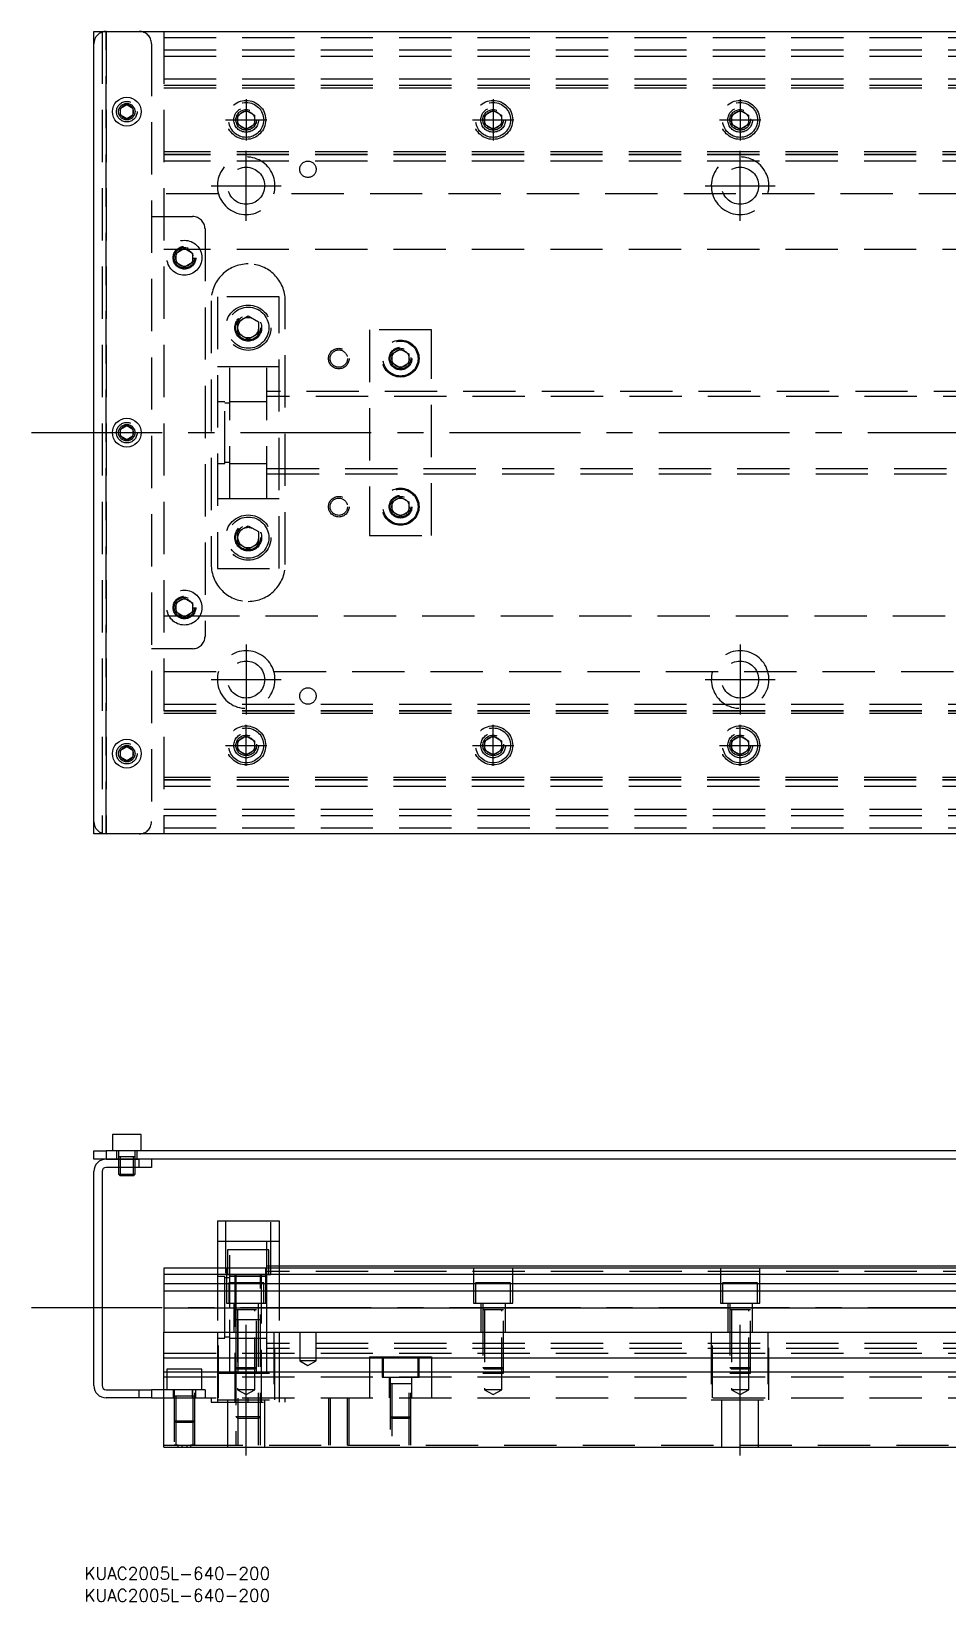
# Model space of a CAD drawing. Extents: x -36 to 861, y -312 to 84.
# Drawn here: x -36.1 to 186.5, y -311.7 to 69.8 of the extents above; entities that cross this region are included whole.
import ezdxf

# ---------------------------------------------------------------- set-up
doc = ezdxf.new("R2010")
doc.units = 0
doc.linetypes.add('CENTER', pattern=[50.8, 31.75, -6.35, 6.35, -6.35])
doc.linetypes.add('DASHED', pattern=[19.05, 12.7, -6.35])
doc.layers.get('0').update_dxf_attribs({"linetype": 'CONTINUOUS'})
doc.layers.add('CENTER', color=1, linetype='CENTER')
doc.styles.get("Standard").update_dxf_attribs({"font": 'txt.shx', "height": 3, "bigfont": 'bigfont.shx'})

# ---------------------------------------------------------------- blocks, each defined once
blk = doc.blocks.new('*U2')
at = {"color": 7, "linetype": 'CONTINUOUS'}
blk.add_text('KUAC2005L-640-200', height=3, dxfattribs=at).set_placement((-23.21, -306.4))
blk = doc.blocks.new('*U3')
at = {"color": 7, "linetype": 'CONTINUOUS'}
blk.add_text('KUAC2005L-640-200', height=3, dxfattribs=at).set_placement((-23.21, -311.74))

msp = doc.modelspace()

# ---------------------------------------------------------------- linework, layer by layer
at = {"color": 7, "linetype": 'CONTINUOUS'}
for p, q in [((-20.91, 66.81), (-20.91, 69.81)), ((-20.91, 69.81), (-17.91, 69.81)), ((-17.91, 69.81), (650.09, 69.81)), ((-20.91, -122.19), (-20.91, 66.81)), ((-14.41, 51.18), (-12.91, 52.04)), ((-14.41, 49.44), (-14.41, 51.18)), ((-12.91, 52.04), (-11.41, 51.18)), ((-11.41, 51.18), (-11.41, 49.44)), ((-12.91, 48.58), (-14.41, 49.44)), ((-11.41, 49.44), (-12.91, 48.58)), ((-14.41, -26.82), (-12.91, -25.96)), ((-12.91, -25.96), (-11.41, -26.82)), ((-14.41, -28.56), (-14.41, -26.82)), ((-12.91, -29.42), (-14.41, -28.56)), ((-11.41, -28.56), (-12.91, -29.42)), ((-11.41, -26.82), (-11.41, -28.56)), ((-14.41, -104.82), (-12.91, -103.96)), ((-14.41, -106.56), (-14.41, -104.82)), ((-12.91, -107.42), (-14.41, -106.56)), ((-12.91, -103.96), (-11.41, -104.82)), ((-11.41, -106.56), (-12.91, -107.42)), ((-11.41, -104.82), (-11.41, -106.56)), ((-20.91, -125.19), (-20.91, -122.19)), ((-17.91, -125.19), (-20.91, -125.19)), ((650.09, -125.19), (-17.91, -125.19)), ((-9.41, -198.24), (-16.41, -198.24)), ((-16.41, -198.24), (-16.41, -202.24)), ((-9.41, -202.24), (-9.41, -198.24)), ((-20.91, -204.24), (-20.91, -202.24)), ((-20.91, -202.24), (-17.91, -202.24)), ((-17.91, -204.24), (-20.91, -204.24)), ((-17.91, -202.24), (-17.91, -204.24)), ((216.09, -202.24), (-17.91, -202.24)), ((-9.91, -204.24), (-17.91, -204.24)), ((-17.91, -204.24), (-9.91, -204.24)), ((216.09, -204.24), (-9.91, -204.24)), ((-9.91, -206.24), (-9.91, -204.24)), ((-6.91, -204.24), (-6.91, -206.24)), ((-20.91, -259.24), (-20.91, -207.24)), ((-18.91, -207.24), (-18.91, -259.24)), ((-9.91, -206.24), (-17.91, -206.24)), ((-14.91, -206.24), (-14.91, -207.89)), ((-14.91, -207.89), (-10.91, -207.89)), ((-14.91, -207.89), (-14.56, -208.24)), ((-14.56, -206.24), (-14.56, -208.24)), ((-11.26, -208.24), (-14.56, -208.24)), ((-11.26, -208.24), (-11.26, -206.24)), ((-11.26, -208.24), (-10.91, -207.89)), ((-10.91, -207.89), (-10.91, -206.24)), ((-6.91, -206.24), (-9.91, -206.24)), ((9.09, -219.24), (24.09, -219.24)), ((9.09, -219.24), (9.09, -230.74)), ((24.09, -219.24), (24.09, -230.74)), ((222.59, -230.74), (-3.91, -230.74)), ((-3.91, -230.74), (-3.91, -232.28)), ((222.59, -232.28), (-3.91, -232.28)), ((-3.91, -232.28), (-3.91, -234.4)), ((222.59, -230.24), (24.09, -230.24)), ((-3.91, -234.4), (222.59, -234.4)), ((-3.91, -234.4), (-3.91, -236.31)), ((222.59, -236.31), (-3.91, -236.31)), ((-3.91, -236.31), (-3.91, -240.42)), ((-3.91, -240.42), (-3.91, -246.24)), ((222.59, -240.42), (-3.91, -240.42)), ((-3.91, -252.54), (-3.91, -246.24)), ((-3.91, -246.24), (636.09, -246.24)), ((-3.91, -252.54), (636.09, -252.54)), ((-3.91, -255.94), (-3.91, -252.54)), ((-3.91, -274.24), (-3.91, -255.94)), ((-3.91, -255.94), (636.09, -255.94)), ((-17.91, -260.24), (-9.91, -260.24)), ((-9.91, -262.24), (-17.91, -262.24)), ((-9.91, -262.24), (-9.91, -260.24)), ((-9.91, -260.24), (-6.91, -260.24)), ((-6.91, -262.24), (-9.91, -262.24)), ((-6.91, -260.24), (-6.91, -262.24)), ((-3.91, -260.24), (-6.91, -260.24)), ((-6.91, -262.24), (-3.91, -262.24)), ((-3.91, -274.24), (636.09, -274.24))]:
    msp.add_line(p, q, dxfattribs=at)
at = {"color": 3, "linetype": 'DASHED'}
for p, q in [((-18.91, 69.81), (-18.91, -125.19)), ((-17.91, 69.81), (-17.91, -125.19)), ((-17.91, -125.19), (-17.91, 69.81)), ((-17.91, -125.19), (-17.91, 69.81)), ((-17.91, 69.81), (-17.91, -125.19)), ((-3.91, 69.81), (-3.91, -125.19)), ((-6.91, 66.81), (-6.91, -122.19)), ((-3.91, 68.31), (636.09, 68.31)), ((-3.91, 65.31), (636.09, 65.31)), ((-3.91, 63.81), (636.09, 63.81)), ((-3.91, 58.31), (636.09, 58.31)), ((-3.91, 56.77), (636.09, 56.77)), ((-3.91, 56.71), (636.09, 56.71)), ((-3.91, 56.11), (636.09, 56.11)), ((-10.94, 50.64), (-10.91, 50.31)), ((14.09, 49.46), (16.09, 50.62)), ((16.09, 50.62), (18.09, 49.46)), ((74.09, 49.46), (76.09, 50.62)), ((76.09, 50.62), (78.09, 49.46)), ((134.09, 49.46), (136.09, 50.62)), ((136.09, 50.62), (138.09, 49.46)), ((13.59, 48.31), (13.62, 48.72)), ((14.09, 47.16), (14.09, 49.46)), ((16.09, 46), (14.09, 47.16)), ((18.09, 47.16), (16.09, 46)), ((18.09, 49.46), (18.09, 47.16)), ((73.59, 48.31), (73.62, 48.72)), ((74.09, 47.16), (74.09, 49.46)), ((76.09, 46), (74.09, 47.16)), ((78.09, 47.16), (76.09, 46)), ((78.09, 49.46), (78.09, 47.16)), ((134.09, 47.16), (134.09, 49.46)), ((136.09, 46), (134.09, 47.16)), ((138.09, 47.16), (136.09, 46)), ((138.09, 49.46), (138.09, 47.16)), ((138.57, 48.6), (138.59, 48.31)), ((636.09, 40.51), (-3.91, 40.51)), ((636.09, 39.91), (-3.91, 39.91)), ((636.09, 39.85), (-3.91, 39.85)), ((636.09, 38.31), (-3.91, 38.31)), ((9.38, 30.31), (-3.91, 30.31)), ((249.38, 30.31), (22.79, 30.31)), ((-6.91, 24.81), (3.09, 24.81)), ((6.09, 21.81), (6.09, -77.19)), ((0.44, 16.81), (-3.91, 16.81)), ((-0.91, 15.96), (1.09, 17.12)), ((-0.91, 13.66), (-0.91, 15.96)), ((1.09, 17.12), (3.09, 15.96)), ((636.09, 16.81), (1.73, 16.81)), ((3.09, 15.96), (3.09, 13.66)), ((-1.41, 14.81), (-1.38, 15.22)), ((1.09, 12.5), (-0.91, 13.66)), ((3.09, 13.66), (1.09, 12.5)), ((7.59, 4.31), (7.59, -59.69)), ((24.09, 5.31), (9.09, 5.31)), ((9.09, 5.31), (9.09, -60.69)), ((24.09, -60.69), (24.09, 5.31)), ((25.59, -59.69), (25.59, 4.31)), ((14.09, -0.75), (16.59, 0.7)), ((16.59, 0.7), (19.09, -0.75)), ((13.59, -2.19), (13.61, -1.84)), ((14.09, -3.63), (14.09, -0.75)), ((16.59, -5.08), (14.09, -3.63)), ((19.09, -3.63), (16.59, -5.08)), ((19.09, -0.75), (19.09, -3.63)), ((46.09, -2.69), (46.09, -52.69)), ((61.09, -2.69), (46.09, -2.69)), ((61.09, -52.69), (61.09, -2.69)), ((51.59, -8.54), (53.59, -7.38)), ((53.59, -7.38), (55.59, -8.54)), ((51.59, -10.84), (51.59, -8.54)), ((53.59, -12), (51.59, -10.84)), ((55.59, -10.84), (53.59, -12)), ((55.59, -8.54), (55.59, -10.84)), ((56.07, -9.4), (56.09, -9.69)), ((12.09, -11.69), (9.09, -11.69)), ((12.09, -43.69), (12.09, -11.69)), ((21.09, -11.69), (12.09, -11.69)), ((21.09, -11.69), (12.09, -11.69)), ((21.09, -43.69), (21.09, -11.69)), ((24.09, -11.69), (21.09, -11.69)), ((291.09, -17.69), (21.09, -17.69)), ((579.09, -18.94), (21.09, -18.94)), ((10.94, -20.19), (9.09, -20.19)), ((10.94, -35.19), (10.94, -20.19)), ((12.09, -20.54), (10.94, -20.54)), ((21.09, -20.19), (12.09, -20.19)), ((21.09, -20.19), (12.09, -20.19)), ((-14.91, -27.69), (-14.89, -27.39)), ((9.09, -35.19), (10.94, -35.19)), ((10.94, -34.84), (12.09, -34.84)), ((12.09, -35.19), (21.09, -35.19)), ((12.09, -35.19), (21.09, -35.19)), ((21.09, -36.44), (579.09, -36.44)), ((21.09, -37.69), (291.09, -37.69)), ((9.09, -43.69), (12.09, -43.69)), ((12.09, -43.69), (21.09, -43.69)), ((12.09, -43.69), (21.09, -43.69)), ((21.09, -43.69), (24.09, -43.69)), ((51.09, -45.69), (51.1, -45.44)), ((51.59, -44.54), (53.59, -43.38)), ((51.59, -46.84), (51.59, -44.54)), ((53.59, -43.38), (55.59, -44.54)), ((55.59, -44.54), (55.59, -46.84)), ((53.59, -48), (51.59, -46.84)), ((55.59, -46.84), (53.59, -48)), ((13.59, -53.19), (13.61, -52.84)), ((14.09, -51.75), (16.59, -50.3)), ((14.09, -54.63), (14.09, -51.75)), ((16.59, -50.3), (19.09, -51.75)), ((19.09, -51.75), (19.09, -54.63)), ((46.09, -52.69), (61.09, -52.69)), ((16.59, -56.08), (14.09, -54.63)), ((19.09, -54.63), (16.59, -56.08)), ((9.09, -60.69), (24.09, -60.69)), ((-0.91, -69.04), (1.09, -67.88)), ((1.09, -67.88), (3.09, -69.04)), ((-3.91, -72.19), (0.44, -72.19)), ((-1.41, -70.19), (-1.38, -69.78)), ((-0.91, -71.34), (-0.91, -69.04)), ((1.09, -72.5), (-0.91, -71.34)), ((3.09, -71.34), (1.09, -72.5)), ((1.73, -72.19), (636.09, -72.19)), ((3.09, -69.04), (3.09, -71.34)), ((3.09, -80.19), (-6.91, -80.19)), ((-3.91, -85.69), (9.38, -85.69)), ((22.79, -85.69), (249.38, -85.69)), ((-3.91, -93.69), (636.09, -93.69)), ((-3.91, -95.23), (636.09, -95.23)), ((-3.91, -95.29), (636.09, -95.29)), ((-3.91, -95.89), (636.09, -95.89)), ((14.09, -102.54), (16.09, -101.38)), ((14.09, -104.84), (14.09, -102.54)), ((16.09, -101.38), (18.09, -102.54)), ((18.09, -102.54), (18.09, -104.84)), ((74.09, -102.54), (76.09, -101.38)), ((74.09, -104.84), (74.09, -102.54)), ((76.09, -101.38), (78.09, -102.54)), ((78.09, -102.54), (78.09, -104.84)), ((134.09, -102.54), (136.09, -101.38)), ((134.09, -104.84), (134.09, -102.54)), ((136.09, -101.38), (138.09, -102.54)), ((138.09, -102.54), (138.09, -104.84)), ((-14.91, -105.69), (-14.88, -105.34)), ((16.09, -106), (14.09, -104.84)), ((18.09, -104.84), (16.09, -106)), ((18.57, -103.4), (18.59, -103.69)), ((76.09, -106), (74.09, -104.84)), ((78.09, -104.84), (76.09, -106)), ((78.57, -103.4), (78.59, -103.69)), ((133.59, -103.69), (133.62, -103.28)), ((136.09, -106), (134.09, -104.84)), ((138.09, -104.84), (136.09, -106)), ((636.09, -111.49), (-3.91, -111.49)), ((636.09, -112.09), (-3.91, -112.09)), ((636.09, -112.15), (-3.91, -112.15)), ((636.09, -113.69), (-3.91, -113.69)), ((-3.91, -119.19), (636.09, -119.19)), ((-3.91, -120.69), (636.09, -120.69)), ((-3.91, -123.69), (636.09, -123.69)), ((-15.41, -202.24), (-15.41, -204.24)), ((-14.91, -202.24), (-14.91, -206.24)), ((-10.91, -203.64), (-14.91, -203.64)), ((-14.56, -203.64), (-14.56, -206.24)), ((-11.26, -206.24), (-11.26, -203.64)), ((-10.91, -206.24), (-10.91, -202.24)), ((-10.41, -204.24), (-10.41, -202.24)), ((11.09, -219.24), (11.09, -232.24)), ((22.09, -232.24), (22.09, -219.24)), ((12.09, -224.24), (9.09, -224.24)), ((12.09, -240.24), (12.09, -224.24)), ((21.09, -224.24), (12.09, -224.24)), ((21.09, -226.24), (21.09, -224.24)), ((24.09, -224.24), (21.09, -224.24)), ((21.59, -226.24), (11.59, -226.24)), ((11.59, -226.24), (11.59, -232.24)), ((21.09, -230.74), (21.09, -226.24)), ((21.59, -230.74), (21.59, -226.24)), ((9.09, -230.74), (9.09, -246.24)), ((10.94, -232.74), (9.09, -232.74)), ((10.94, -240.24), (10.94, -232.74)), ((11.09, -232.24), (22.09, -232.24)), ((11.34, -230.74), (11.34, -239.24)), ((19.59, -232.74), (12.09, -232.74)), ((13.34, -232.24), (13.34, -263.24)), ((13.59, -232.24), (13.59, -273.74)), ((19.59, -273.74), (19.59, -232.24)), ((21.09, -232.74), (19.59, -232.74)), ((19.84, -263.24), (19.84, -232.24)), ((20.84, -239.24), (20.84, -230.74)), ((24.09, -230.24), (21.09, -230.24)), ((21.09, -232.28), (21.09, -230.74)), ((579.09, -231.49), (21.09, -231.49)), ((21.09, -240.24), (21.09, -232.28)), ((21.59, -232.24), (21.59, -230.74)), ((24.09, -230.74), (24.09, -246.24)), ((71.34, -230.74), (71.34, -239.24)), ((80.84, -239.24), (80.84, -230.74)), ((131.34, -230.74), (131.34, -239.24)), ((140.84, -239.24), (140.84, -230.74)), ((12.09, -233.09), (10.94, -233.09)), ((20.34, -234.24), (11.84, -234.24)), ((11.84, -234.24), (11.84, -239.24)), ((20.34, -239.24), (20.34, -234.24)), ((80.34, -234.24), (71.84, -234.24)), ((71.84, -234.24), (71.84, -239.24)), ((80.34, -239.24), (80.34, -234.24)), ((140.34, -234.24), (131.84, -234.24)), ((131.84, -234.24), (131.84, -239.24)), ((140.34, -239.24), (140.34, -234.24)), ((10.94, -247.74), (10.94, -240.24)), ((11.34, -239.24), (20.84, -239.24)), ((12.09, -255.94), (12.09, -240.24)), ((13.09, -239.24), (13.09, -246.24)), ((13.09, -239.24), (13.09, -246.24)), ((13.59, -239.24), (13.59, -256.24)), ((18.59, -256.24), (18.59, -239.24)), ((19.09, -246.24), (19.09, -239.24)), ((21.09, -246.24), (21.09, -240.24)), ((71.34, -239.24), (80.84, -239.24)), ((73.09, -239.24), (73.09, -246.24)), ((73.59, -239.24), (73.59, -256.24)), ((78.59, -256.24), (78.59, -239.24)), ((79.09, -246.24), (79.09, -239.24)), ((131.34, -239.24), (140.84, -239.24)), ((133.09, -239.24), (133.09, -246.24)), ((133.59, -239.24), (133.59, -256.24)), ((138.59, -256.24), (138.59, -239.24)), ((139.09, -246.24), (139.09, -239.24)), ((18.59, -240.84), (13.59, -240.84)), ((19.59, -243.24), (13.59, -243.24)), ((13.99, -240.84), (13.99, -260.24)), ((14.09, -243.24), (14.09, -273.74)), ((18.19, -260.24), (18.19, -240.84)), ((19.09, -273.74), (19.09, -243.24)), ((78.59, -240.84), (73.59, -240.84)), ((73.99, -240.84), (73.99, -260.24)), ((78.19, -260.24), (78.19, -240.84)), ((138.59, -240.84), (133.59, -240.84)), ((133.99, -240.84), (133.99, -260.24)), ((138.19, -260.24), (138.19, -240.84)), ((9.09, -246.24), (9.09, -252.54)), ((9.09, -246.24), (9.09, -262.74)), ((9.09, -247.74), (10.94, -247.74)), ((9.38, -262.24), (9.38, -246.24)), ((10.94, -247.39), (12.09, -247.39)), ((12.09, -247.74), (19.59, -247.74)), ((19.59, -247.74), (21.09, -247.74)), ((21.09, -252.54), (21.09, -246.24)), ((22.79, -246.24), (22.79, -262.24)), ((23.09, -262.74), (23.09, -246.24)), ((24.09, -246.24), (24.09, -252.54)), ((29.09, -246.24), (29.09, -253.24)), ((33.09, -253.24), (33.09, -246.24)), ((129.09, -246.24), (129.09, -262.74)), ((129.38, -262.24), (129.38, -246.24)), ((142.79, -246.24), (142.79, -262.24)), ((143.09, -262.74), (143.09, -246.24)), ((-3.91, -251.39), (636.09, -251.39)), ((579.09, -248.99), (21.09, -248.99)), ((579.09, -250.24), (21.09, -250.24)), ((5.34, -255.24), (-3.16, -255.24)), ((-3.16, -255.24), (-3.16, -255.94)), ((5.34, -255.94), (5.34, -255.24)), ((9.09, -252.54), (9.09, -255.94)), ((13.59, -254.84), (18.59, -254.84)), ((13.59, -254.84), (13.99, -255.24)), ((18.19, -255.24), (13.99, -255.24)), ((18.19, -255.24), (18.59, -254.84)), ((21.09, -255.94), (21.09, -252.54)), ((24.09, -252.54), (24.09, -255.94)), ((33.09, -253.24), (29.09, -253.24)), ((29.09, -253.24), (31.09, -254.39)), ((31.09, -254.39), (33.09, -253.24)), ((46.09, -252.24), (46.09, -252.54)), ((46.09, -252.24), (52.79, -252.24)), ((46.09, -252.54), (46.09, -255.94)), ((49.09, -252.24), (49.09, -257.24)), ((49.34, -252.24), (49.34, -252.54)), ((49.34, -252.54), (49.34, -255.94)), ((52.79, -252.24), (61.09, -252.24)), ((57.84, -252.54), (57.84, -252.24)), ((57.84, -255.94), (57.84, -252.54)), ((58.09, -257.24), (58.09, -252.24)), ((61.09, -252.24), (61.09, -252.54)), ((61.09, -252.54), (61.09, -255.94)), ((73.59, -254.84), (78.59, -254.84)), ((73.59, -254.84), (73.99, -255.24)), ((78.19, -255.24), (73.99, -255.24)), ((78.19, -255.24), (78.59, -254.84)), ((133.59, -254.84), (138.59, -254.84)), ((133.59, -254.84), (133.99, -255.24)), ((138.19, -255.24), (133.99, -255.24)), ((138.19, -255.24), (138.59, -254.84)), ((-3.91, -257.09), (636.09, -257.09)), ((-3.16, -255.94), (-3.16, -260.24)), ((5.34, -260.24), (5.34, -255.94)), ((9.09, -255.94), (9.09, -263.24)), ((9.09, -256.24), (24.09, -256.24)), ((12.09, -256.24), (12.09, -255.94)), ((13.59, -256.24), (18.59, -256.24)), ((24.09, -255.94), (24.09, -263.24)), ((46.09, -255.94), (46.09, -262.24)), ((49.09, -257.24), (58.09, -257.24)), ((49.34, -255.94), (49.34, -257.24)), ((50.84, -257.24), (50.84, -262.24)), ((51.09, -257.24), (51.09, -273.74)), ((56.09, -258.84), (51.09, -258.84)), ((51.49, -258.84), (51.49, -273.74)), ((55.69, -273.74), (55.69, -258.84)), ((56.09, -273.74), (56.09, -257.24)), ((56.34, -262.24), (56.34, -257.24)), ((57.84, -257.24), (57.84, -255.94)), ((61.09, -255.94), (61.09, -262.24)), ((73.59, -256.24), (78.59, -256.24)), ((133.59, -256.24), (138.59, -256.24)), ((6.09, -260.24), (-3.91, -260.24)), ((-3.91, -262.24), (636.09, -262.24)), ((-1.66, -260.24), (-1.66, -262.24)), ((-1.41, -260.24), (-1.41, -273.74)), ((3.59, -261.84), (-1.41, -261.84)), ((-1.01, -261.84), (-1.01, -273.74)), ((3.09, -262.24), (3.09, -260.24)), ((3.09, -260.24), (3.09, -262.24)), ((3.19, -273.74), (3.19, -261.84)), ((3.59, -273.74), (3.59, -260.24)), ((3.84, -262.24), (3.84, -260.24)), ((6.09, -260.24), (6.09, -262.24)), ((7.59, -262.24), (7.59, -263.24)), ((7.59, -263.24), (25.59, -263.24)), ((9.09, -262.74), (23.09, -262.74)), ((11.59, -262.74), (11.59, -274.24)), ((18.19, -260.24), (13.99, -260.24)), ((13.99, -260.24), (16.09, -261.45)), ((16.09, -261.45), (18.19, -260.24)), ((16.59, -263.24), (16.59, -262.24)), ((16.59, -263.24), (16.59, -262.24)), ((20.59, -274.24), (20.59, -262.74)), ((25.59, -263.24), (25.59, -262.24)), ((36.09, -262.24), (36.09, -273.74)), ((36.49, -262.24), (36.49, -273.74)), ((40.69, -273.74), (40.69, -262.24)), ((41.09, -273.74), (41.09, -262.24)), ((78.19, -260.24), (73.99, -260.24)), ((73.99, -260.24), (76.09, -261.45)), ((76.09, -261.45), (78.19, -260.24)), ((129.09, -262.74), (143.09, -262.74)), ((131.59, -262.74), (131.59, -274.24)), ((138.19, -260.24), (133.99, -260.24)), ((133.99, -260.24), (136.09, -261.45)), ((136.09, -261.45), (138.19, -260.24)), ((140.59, -274.24), (140.59, -262.74)), ((13.59, -266.74), (19.59, -266.74)), ((13.59, -266.74), (14.09, -267.24)), ((19.09, -267.24), (19.59, -266.74)), ((51.09, -266.84), (56.09, -266.84)), ((51.09, -266.84), (51.49, -267.24)), ((55.69, -267.24), (56.09, -266.84)), ((-1.41, -267.84), (3.59, -267.84)), ((-1.41, -267.84), (-1.01, -268.24)), ((3.19, -268.24), (-1.01, -268.24)), ((3.19, -268.24), (3.59, -267.84)), ((19.09, -267.24), (14.09, -267.24)), ((55.69, -267.24), (51.49, -267.24)), ((-3.91, -273.74), (-0.41, -273.74)), ((-0.41, -273.74), (-1.41, -273.74)), ((-0.41, -274.24), (-0.41, -273.74)), ((-0.41, -273.74), (0.44, -273.74)), ((0.44, -273.74), (1.73, -273.74)), ((0.44, -273.74), (0.44, -274.24)), ((1.73, -274.24), (1.73, -273.74)), ((1.73, -273.74), (2.59, -273.74)), ((3.59, -273.74), (2.59, -273.74)), ((2.59, -273.74), (2.59, -274.24)), ((2.59, -273.74), (636.09, -273.74))]:
    msp.add_line(p, q, dxfattribs=at)
at = {"color": 7, "linetype": 'CONTINUOUS'}
for centre in [(-12.91, 50.31), (-12.91, -27.69), (-12.91, -105.69)]:
    msp.add_circle(centre, 3.5, dxfattribs=at)
at = {"color": 3, "linetype": 'DASHED'}
for centre, radius in [((-12.91, 50.31), 2.5), ((-12.91, 50.31), 2), ((16.09, 48.31), 4.75), ((16.09, 48.31), 4.25), ((16.09, 48.31), 3), ((16.09, 48.31), 2.5), ((16.09, 48.31), 2.1), ((76.09, 48.31), 4.75), ((76.09, 48.31), 4.25), ((76.09, 48.31), 3), ((76.09, 48.31), 2.5), ((76.09, 48.31), 2.1), ((136.09, 48.31), 4.75), ((136.09, 48.31), 4.25), ((136.09, 48.31), 3), ((136.09, 48.31), 2.5), ((136.09, 48.31), 2.1), ((31.09, 36.31), 2), ((16.09, 32.31), 4.5), ((136.09, 32.31), 4.5), ((1.09, 14.81), 4.25), ((1.09, 14.81), 2.75), ((1.09, 14.81), 2.5), ((1.09, 14.81), 2.1), ((16.59, -2.19), 5.5), ((16.59, -2.19), 5), ((16.59, -2.19), 3.25), ((16.59, -2.19), 3), ((16.59, -2.19), 2.5), ((38.59, -9.69), 2.5), ((38.59, -9.69), 2.1), ((53.59, -9.69), 4.5), ((53.59, -9.69), 4.25), ((53.59, -9.69), 2.75), ((53.59, -9.69), 2.5), ((53.59, -9.69), 2.1), ((-12.91, -27.69), 2.5), ((-12.91, -27.69), 2), ((53.59, -45.69), 4.5), ((53.59, -45.69), 4.25), ((38.59, -45.69), 2.5), ((38.59, -45.69), 2.1), ((53.59, -45.69), 2.75), ((53.59, -45.69), 2.5), ((53.59, -45.69), 2.1), ((16.59, -53.19), 5.5), ((16.59, -53.19), 5), ((16.59, -53.19), 3.25), ((16.59, -53.19), 3), ((16.59, -53.19), 2.5), ((1.09, -70.19), 4.25), ((1.09, -70.19), 2.75), ((1.09, -70.19), 2.5), ((1.09, -70.19), 2.1), ((16.09, -87.69), 4.5), ((136.09, -87.69), 4.5), ((31.09, -91.69), 2), ((16.09, -103.69), 4.75), ((76.09, -103.69), 4.75), ((136.09, -103.69), 4.75), ((16.09, -103.69), 4.25), ((16.09, -103.69), 3), ((16.09, -103.69), 2.5), ((16.09, -103.69), 2.1), ((76.09, -103.69), 4.25), ((76.09, -103.69), 3), ((76.09, -103.69), 2.5), ((76.09, -103.69), 2.1), ((136.09, -103.69), 4.25), ((136.09, -103.69), 3), ((136.09, -103.69), 2.5), ((136.09, -103.69), 2.1), ((-12.91, -105.69), 2.5), ((-12.91, -105.69), 2)]:
    msp.add_circle(centre, radius, dxfattribs=at)
at = {"color": 7, "linetype": 'CONTINUOUS'}
for centre, radius, start, end in [((-17.91, 66.81), 3, 90, 180), ((-12.91, 50.31), 1.65, 155.38, 180), ((-12.91, 50.31), 1.65, 180, 204.62), ((-12.91, 50.31), 1.65, 144.62, 155.38), ((-12.91, 50.31), 1.65, 204.62, 215.38), ((-12.91, 50.31), 1.65, 95.38, 144.62), ((-12.91, 50.31), 1.65, 84.62, 95.38), ((-12.91, 50.31), 1.65, 35.38, 84.62), ((-12.91, 50.31), 1.65, 24.62, 35.38), ((-12.91, 50.31), 1.65, 324.62, 335.38), ((-12.91, 50.31), 1.65, 335.38, 24.62), ((-12.91, 50.31), 1.65, 215.38, 264.62), ((-12.91, 50.31), 1.65, 264.62, 275.38), ((-12.91, 50.31), 1.65, 275.38, 324.62), ((-12.91, -27.69), 1.65, 95.38, 144.62), ((-12.91, -27.69), 1.65, 84.62, 95.38), ((-12.91, -27.69), 1.65, 35.38, 84.62), ((-12.91, -27.69), 1.65, 155.38, 180), ((-12.91, -27.69), 1.65, 180, 204.62), ((-12.91, -27.69), 1.65, 144.62, 155.38), ((-12.91, -27.69), 1.65, 204.62, 215.38), ((-12.91, -27.69), 1.65, 215.38, 264.62), ((-12.91, -27.69), 1.65, 264.62, 275.38), ((-12.91, -27.69), 1.65, 275.38, 324.62), ((-12.91, -27.69), 1.65, 24.62, 35.38), ((-12.91, -27.69), 1.65, 324.62, 335.38), ((-12.91, -27.69), 1.65, 335.38, 24.62), ((-12.91, -105.69), 1.65, 155.38, 180), ((-12.91, -105.69), 1.65, 180, 204.62), ((-12.91, -105.69), 1.65, 144.62, 155.38), ((-12.91, -105.69), 1.65, 204.62, 215.38), ((-12.91, -105.69), 1.65, 95.38, 144.62), ((-12.91, -105.69), 1.65, 215.38, 264.62), ((-12.91, -105.69), 1.65, 84.62, 95.38), ((-12.91, -105.69), 1.65, 35.38, 84.62), ((-12.91, -105.69), 1.65, 275.38, 324.62), ((-12.91, -105.69), 1.65, 24.62, 35.38), ((-12.91, -105.69), 1.65, 324.62, 335.38), ((-12.91, -105.69), 1.65, 335.38, 24.62), ((-12.91, -105.69), 1.65, 264.62, 275.38), ((-17.91, -122.19), 3, 180, 270), ((-17.91, -207.24), 3, 90, 180), ((-17.91, -207.24), 1, 90, 180), ((-17.91, -259.24), 3, 180, 270), ((-17.91, -259.24), 1, 180, 270)]:
    msp.add_arc(centre, radius, start, end, dxfattribs=at)
at = {"color": 3, "linetype": 'DASHED'}
for centre, radius, start, end in [((-9.91, 66.81), 3, 0, 90), ((16.09, 32.31), 7, 343.3985, 196.6015), ((136.09, 32.31), 7, 343.3985, 196.6015), ((16.09, 32.31), 7, 196.6015, 343.3985), ((136.09, 32.31), 7, 196.6015, 343.3985), ((3.09, 21.81), 3, 0, 90), ((16.59, 4.31), 9, 90, 180), ((16.59, 4.31), 9, 0, 90), ((16.59, -59.69), 9, 180, 270), ((16.59, -59.69), 9, 270, 0), ((3.09, -77.19), 3, 270, 0), ((16.09, -87.69), 7, 16.6015, 163.3985), ((136.09, -87.69), 7, 16.6015, 163.3985), ((16.09, -87.69), 7, 163.3985, 16.6015), ((136.09, -87.69), 7, 163.3985, 16.6015), ((-9.91, -122.19), 3, 270, 0)]:
    msp.add_arc(centre, radius, start, end, dxfattribs=at)
at = {"layer": 'CENTER', "color": 1, "linetype": 'CENTER'}
for p, q in [((16.09, 53.31), (16.09, 43.31)), ((76.09, 53.31), (76.09, 43.31)), ((136.09, 53.31), (136.09, 43.31)), ((11.09, 48.31), (21.09, 48.31)), ((71.09, 48.31), (81.09, 48.31)), ((131.09, 48.31), (141.09, 48.31)), ((16.09, 23.81), (16.09, 40.81)), ((136.09, 23.81), (136.09, 40.81)), ((7.59, 32.31), (24.59, 32.31)), ((127.59, 32.31), (144.59, 32.31)), ((-36.08, -27.69), (703.54, -27.69)), ((16.09, -79.19), (16.09, -96.19)), ((136.09, -79.19), (136.09, -96.19)), ((7.59, -87.69), (24.59, -87.69)), ((127.59, -87.69), (144.59, -87.69)), ((16.09, -108.69), (16.09, -98.69)), ((76.09, -108.69), (76.09, -98.69)), ((136.09, -108.69), (136.09, -98.69)), ((11.09, -103.69), (21.09, -103.69)), ((71.09, -103.69), (81.09, -103.69)), ((131.09, -103.69), (141.09, -103.69)), ((-36.08, -240.24), (703.54, -240.24)), ((16.09, -276.24), (16.09, -244.24)), ((136.09, -276.24), (136.09, -244.24))]:
    msp.add_line(p, q, dxfattribs=at)

# ---------------------------------------------------------------- block references
at = {"color": 7, "linetype": 'CONTINUOUS'}
for name in ['*U2', '*U3']:
    msp.add_blockref(name, (0, 0), dxfattribs=at)

doc.saveas('drawing.dxf')
